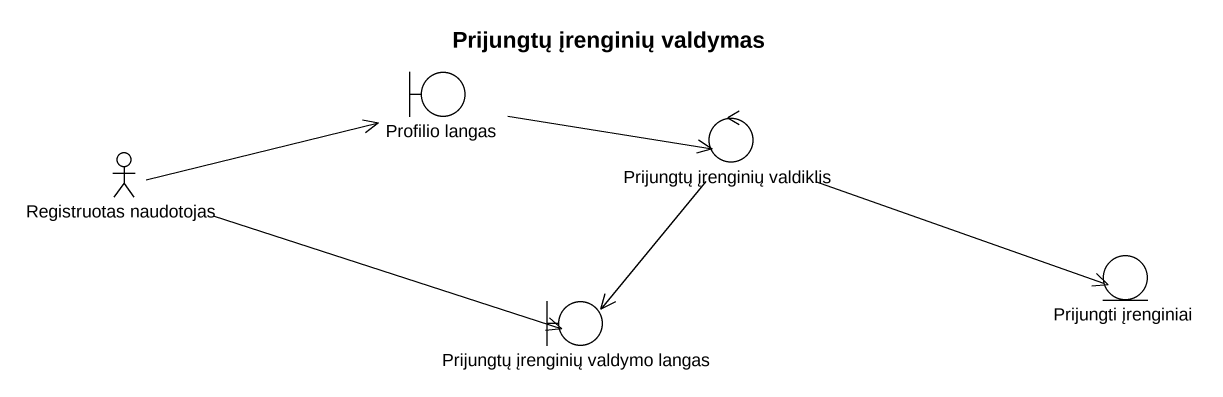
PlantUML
@startuml
title Prijungtų įrenginių valdymas
boundary "Profilio langas" as Profilio_langas
control "Prijungtų įrenginių valdiklis" as Prijungtų_įrenginių
actor "Registruotas naudotojas" as Registruotas_naudotojas
entity "Prijungti įrenginiai" as Prijungti_įrenginiai
boundary "Prijungtų įrenginių valdymo langas" as Prijungtų_įrenginių_valdymo
Profilio_langas -right-> Prijungtų_įrenginių
Prijungtų_įrenginių -right-> Prijungti_įrenginiai
Prijungtų_įrenginių --> Prijungtų_įrenginių_valdymo
Registruotas_naudotojas -right-> Profilio_langas
Registruotas_naudotojas -right-> Prijungtų_įrenginių_valdymo
@enduml
